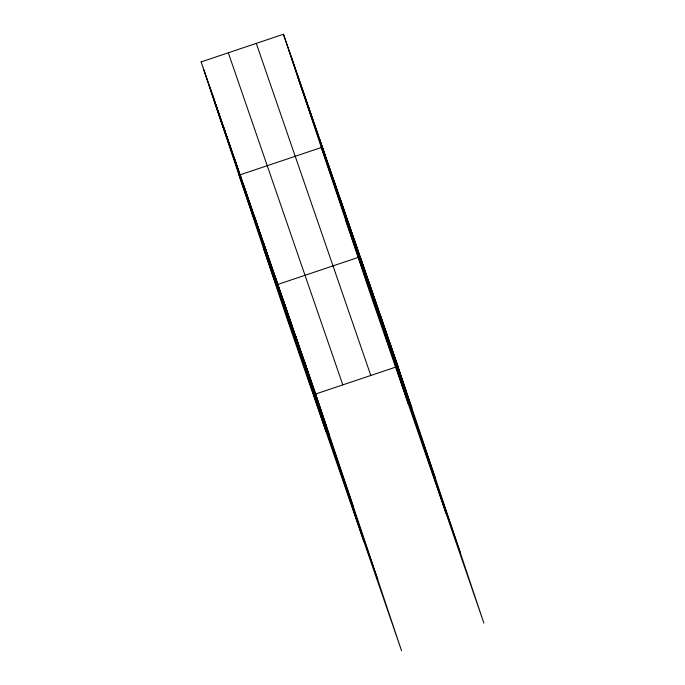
<?xml version="1.0" encoding="UTF-8"?>
<svg xmlns="http://www.w3.org/2000/svg" width="685" height="685" viewBox="0 0 685 685"><rect width="100%" height="100%" fill="white"/><g stroke="black" fill="none" stroke-linecap="round" stroke-linejoin="round"><path stroke-width="1.03" d="M201.133 61.915L283.453 34.25L397.959 366.338L315.639 394.003L201.133 61.915L287.041 318.662L401.547 650.75L315.639 394.003M277.853 284.421L360.173 256.747L446.081 513.493M297.376 75.864L411.882 407.952M321.128 146.855L435.643 478.943M345.608 219.996L460.114 552.093M256.284 43.378L370.799 375.474M228.302 52.788L342.808 384.876M215.056 103.529L329.562 435.617M238.808 174.521L353.314 506.609M263.28 247.662L377.795 579.758M395.057 357.912L483.867 623.085L369.361 290.997L283.453 34.25M389.243 341.053L406.068 391.092M383.429 324.193L400.263 374.233M380.526 315.759L394.449 357.373M374.712 298.9L391.537 348.939M368.898 282.04L385.724 332.079M363.084 265.181L379.91 315.22M354.359 239.887L371.193 289.935M348.545 223.027L365.379 273.075M342.731 206.168L359.565 256.216M339.828 197.742L353.751 239.356M334.015 180.883L350.84 230.922M328.201 164.023L345.026 214.062M408.294 403.902L322.387 147.164L240.067 174.829L325.974 431.567M319.604 139.098L333.526 180.703M314.047 122.966L330.744 172.646M308.481 106.834L325.187 156.514M302.924 90.703L319.621 140.382M297.358 74.579L314.064 124.25M291.793 58.448L308.498 108.119M289.019 50.382L302.941 91.995M309.825 377.144L326.659 427.192M304.012 360.284L320.845 410.332M301.109 351.859L315.031 393.464M295.295 334.999L312.12 385.038M289.481 318.14L306.306 368.179M283.667 301.28L300.492 351.319M280.764 292.846L294.687 334.46M274.95 275.986L363.761 541.159M269.136 259.127L285.962 309.166M263.323 242.267L280.148 292.307M260.411 233.833L274.334 275.447M254.597 216.974L271.431 267.022M248.783 200.114L265.617 250.162M242.969 183.255L259.803 233.294M234.501 158.697L251.207 208.377M228.944 142.566L245.65 192.245M223.378 126.434L240.084 176.113M217.821 110.311L234.518 159.982M212.256 94.179L228.961 143.85M209.473 86.113L223.396 127.727M203.916 69.981L220.621 119.661"/></g></svg>
